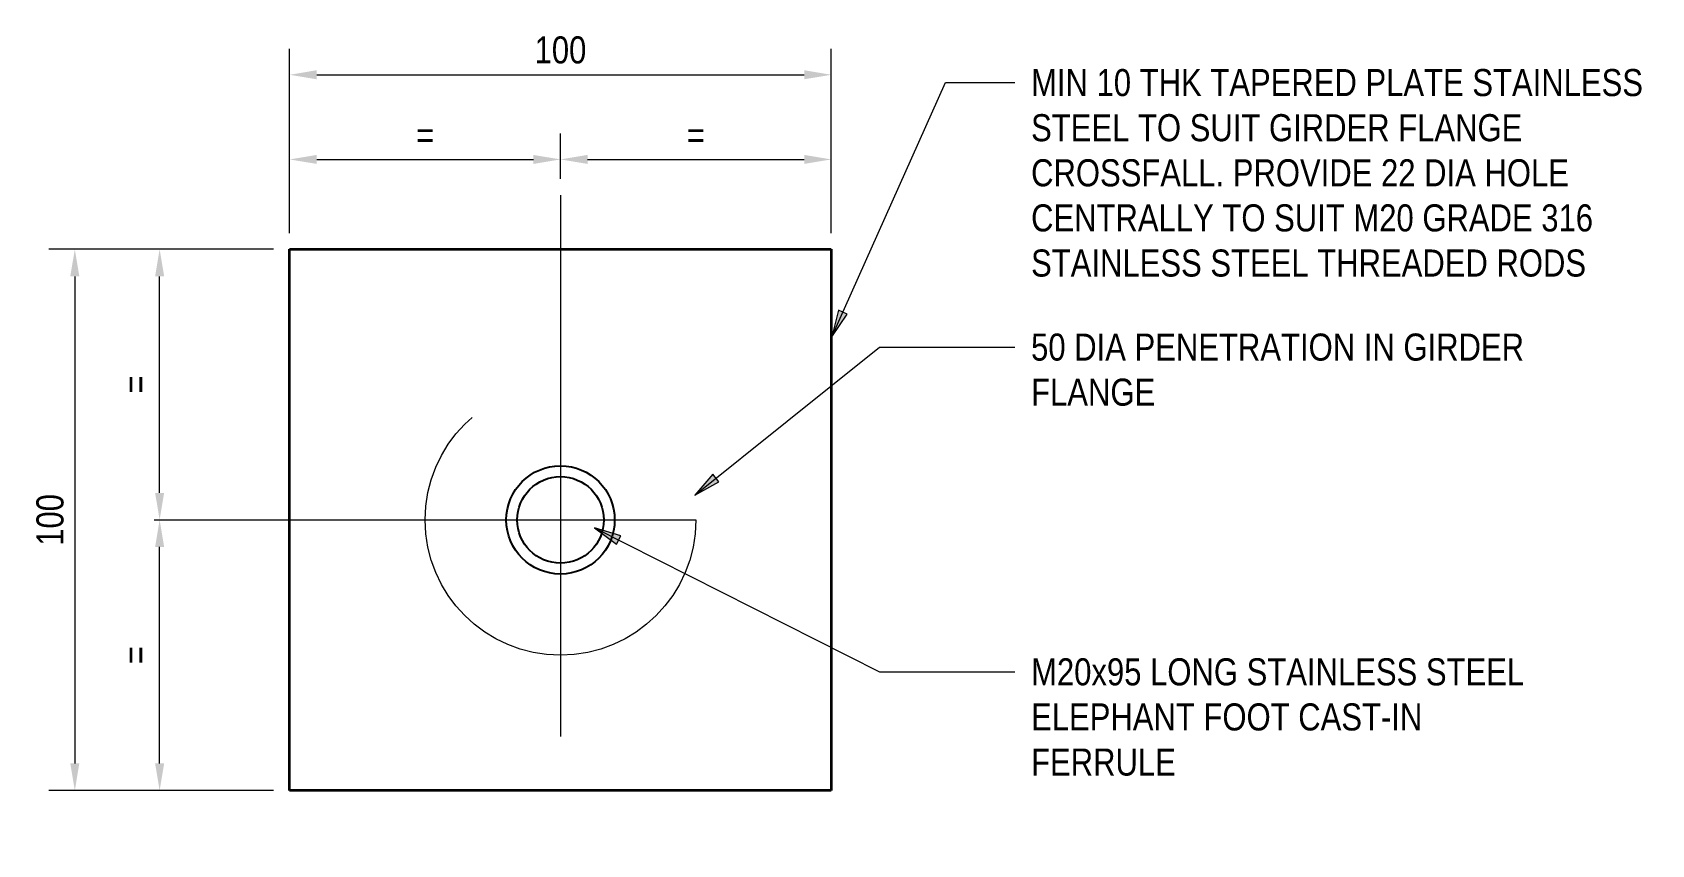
# Model space of a CAD drawing. Header units: metres. Extents: x 2 to 65, y 3 to 557.
# Drawn here: x 64.5325 to 64.8315, y 3.9669 to 4.1169 of the extents above.
import ezdxf

# ---------------------------------------------------------------- set-up
doc = ezdxf.new("R2010")
doc.units = ezdxf.units.M
doc.linetypes.add('JacobsCenter', pattern=[0.015, 0.009, -0.0015, 0.003, -0.0015])
doc.linetypes.add('JacobsDash', pattern=[0.0045, 0.003, -0.0015])
doc.layers.get('Defpoints').update_dxf_attribs({"color": 41})
for name, color, linetype, lineweight in [('A-ANNO-DIMS', 7, 'Continuous', 9), ('A-DETL', 7, 'Continuous', 13), ('G-ANNO-TEXT', 7, 'Continuous', 9)]:
    doc.layers.add(name, color=color, linetype=linetype, lineweight=lineweight)
doc.styles.add('Arial Narrow', font='ARIALN.TTF', dxfattribs={"height": 0.005})
doc.dimstyles.new('Dimension_Standard_T__mm_', dxfattribs={"dimscale": 0.3048, "dimtxt": 0.005117, "dimasz": 0.016404, "dimexe": 0.015748, "dimexo": 0.009843, "dimgap": 0.006562, "dimtad": 1, "dimdec": 0, "dimlfac": 1000, "dimzin": 0, "dimdsep": 46, "dimtxsty": 'Arial Narrow', "dimsah": 1, "dimcen": 0.09, "dimaunit": 1, "dimadec": 4, "dimazin": 0, "dimtfac": 1, "dimtdec": 4, "dimtix": 1, "dimtmove": 0, "dimatfit": 3, "dimfxl": 1, "dimtvp": 1, "dimtolj": 1, "dimtzin": 0, "dimlwd": 18, "dimlwe": 18, "dimarcsym": 2})

# ---------------------------------------------------------------- blocks, each defined once
blk = doc.blocks.new('DIMBLOCK29-DRG-2873253 - HANGER DETAILS FOR SUPPORTS TYPE 6 AND TYPE 7')
at = {"layer": 'A-ANNO-DIMS', "color": 0, "lineweight": 18, "transparency": 16777216}
for p, q in [((64.58, 4.07987), (64.58, 4.11391)), ((64.68, 4.07987), (64.68, 4.11391)), ((64.585, 4.10911), (64.675, 4.10911))]:
    blk.add_line(p, q, dxfattribs=at)
at = {"layer": 'A-ANNO-DIMS', "color": 0, "transparency": 16777216}
for points in [[(64.585, 4.10995), (64.585, 4.10828), (64.58, 4.10911)], [(64.675, 4.10995), (64.675, 4.10828), (64.68, 4.10911)]]:
    blk.add_solid(points, dxfattribs=at)
at = {"layer": 'Defpoints', "color": 0, "transparency": 16777216}
for p in [(64.68, 4.10911), (64.58, 4.07687), (64.68, 4.07687)]:
    blk.add_point(p, dxfattribs=at)
at = {"layer": 'A-ANNO-DIMS', "color": 0, "lineweight": 18, "transparency": 16777216, "insert": (64.63, 4.11367), "char_height": 0.005, "width": 0.0114039, "attachment_point": 5, "style": 'Arial Narrow'}
blk.add_mtext('\\A1;100', dxfattribs=at)
blk = doc.blocks.new('DIMBLOCK30-DRG-2873253 - HANGER DETAILS FOR SUPPORTS TYPE 6 AND TYPE 7')
at = {"layer": 'A-ANNO-DIMS', "color": 0, "lineweight": 18, "transparency": 16777216}
for p, q in [((64.58, 4.07987), (64.58, 4.09827)), ((64.63, 4.08987), (64.63, 4.09827)), ((64.585, 4.09347), (64.625, 4.09347))]:
    blk.add_line(p, q, dxfattribs=at)
at = {"layer": 'A-ANNO-DIMS', "color": 0, "transparency": 16777216}
for points in [[(64.585, 4.0943), (64.585, 4.09264), (64.58, 4.09347)], [(64.625, 4.0943), (64.625, 4.09264), (64.63, 4.09347)]]:
    blk.add_solid(points, dxfattribs=at)
at = {"layer": 'Defpoints', "color": 0, "transparency": 16777216}
for p in [(64.63, 4.09347), (64.63, 4.08687), (64.58, 4.07687)]:
    blk.add_point(p, dxfattribs=at)
at = {"layer": 'A-ANNO-DIMS', "color": 0, "lineweight": 18, "transparency": 16777216, "insert": (64.605, 4.09797), "char_height": 0.005, "width": 0.0039963, "attachment_point": 5, "style": 'Arial Narrow'}
blk.add_mtext('\\A1;=', dxfattribs=at)
blk = doc.blocks.new('DIMBLOCK31-DRG-2873253 - HANGER DETAILS FOR SUPPORTS TYPE 6 AND TYPE 7')
at = {"layer": 'A-ANNO-DIMS', "color": 0, "lineweight": 18, "transparency": 16777216}
for p, q in [((64.63, 4.08987), (64.63, 4.09827)), ((64.68, 4.07987), (64.68, 4.09827)), ((64.635, 4.09347), (64.675, 4.09347))]:
    blk.add_line(p, q, dxfattribs=at)
at = {"layer": 'A-ANNO-DIMS', "color": 0, "transparency": 16777216}
for points in [[(64.635, 4.0943), (64.635, 4.09264), (64.63, 4.09347)], [(64.675, 4.0943), (64.675, 4.09264), (64.68, 4.09347)]]:
    blk.add_solid(points, dxfattribs=at)
at = {"layer": 'Defpoints', "color": 0, "transparency": 16777216}
for p in [(64.68, 4.09347), (64.63, 4.08687), (64.68, 4.07687)]:
    blk.add_point(p, dxfattribs=at)
at = {"layer": 'A-ANNO-DIMS', "color": 0, "lineweight": 18, "transparency": 16777216, "insert": (64.655, 4.09797), "char_height": 0.005, "width": 0.0039963, "attachment_point": 5, "style": 'Arial Narrow'}
blk.add_mtext('\\A1;=', dxfattribs=at)
blk = doc.blocks.new('DIMBLOCK32-DRG-2873253 - HANGER DETAILS FOR SUPPORTS TYPE 6 AND TYPE 7')
at = {"layer": 'A-ANNO-DIMS', "color": 0, "lineweight": 18, "transparency": 16777216}
for p, q in [((64.55546, 4.02687), (64.5608, 4.02687)), ((64.556, 3.98187), (64.556, 4.02187)), ((64.577, 3.97687), (64.5512, 3.97687))]:
    blk.add_line(p, q, dxfattribs=at)
at = {"layer": 'A-ANNO-DIMS', "color": 0, "transparency": 16777216}
for points in [[(64.55516, 4.02187), (64.55683, 4.02187), (64.556, 4.02687)], [(64.55516, 3.98187), (64.55683, 3.98187), (64.556, 3.97687)]]:
    blk.add_solid(points, dxfattribs=at)
at = {"layer": 'Defpoints', "color": 0, "transparency": 16777216}
for p in [(64.55246, 4.02687), (64.556, 4.02687), (64.58, 3.97687)]:
    blk.add_point(p, dxfattribs=at)
at = {"layer": 'A-ANNO-DIMS', "color": 0, "lineweight": 18, "transparency": 16777216, "insert": (64.5515, 4.00187), "char_height": 0.005, "width": 0.0039963, "attachment_point": 5, "rotation": 90, "style": 'Arial Narrow'}
blk.add_mtext('\\A1;=', dxfattribs=at)
blk = doc.blocks.new('DIMBLOCK33-DRG-2873253 - HANGER DETAILS FOR SUPPORTS TYPE 6 AND TYPE 7')
at = {"layer": 'A-ANNO-DIMS', "color": 0, "lineweight": 18, "transparency": 16777216}
for p, q in [((64.577, 4.07687), (64.5512, 4.07687)), ((64.556, 4.03187), (64.556, 4.07187)), ((64.55546, 4.02687), (64.5608, 4.02687))]:
    blk.add_line(p, q, dxfattribs=at)
at = {"layer": 'A-ANNO-DIMS', "color": 0, "transparency": 16777216}
for points in [[(64.55516, 4.07187), (64.55683, 4.07187), (64.556, 4.07687)], [(64.55516, 4.03187), (64.55683, 4.03187), (64.556, 4.02687)]]:
    blk.add_solid(points, dxfattribs=at)
at = {"layer": 'Defpoints', "color": 0, "transparency": 16777216}
for p in [(64.556, 4.07687), (64.58, 4.07687), (64.55246, 4.02687)]:
    blk.add_point(p, dxfattribs=at)
at = {"layer": 'A-ANNO-DIMS', "color": 0, "lineweight": 18, "transparency": 16777216, "insert": (64.5515, 4.05187), "char_height": 0.005, "width": 0.0039963, "attachment_point": 5, "rotation": 90, "style": 'Arial Narrow'}
blk.add_mtext('\\A1;=', dxfattribs=at)
blk = doc.blocks.new('DIMBLOCK34-DRG-2873253 - HANGER DETAILS FOR SUPPORTS TYPE 6 AND TYPE 7')
at = {"layer": 'A-ANNO-DIMS', "color": 0, "lineweight": 18, "transparency": 16777216}
for p, q in [((64.577, 4.07687), (64.53554, 4.07687)), ((64.54034, 4.07187), (64.54034, 3.98187)), ((64.577, 3.97687), (64.53554, 3.97687))]:
    blk.add_line(p, q, dxfattribs=at)
at = {"layer": 'A-ANNO-DIMS', "color": 0, "transparency": 16777216}
for points in [[(64.5395, 4.07187), (64.54117, 4.07187), (64.54034, 4.07687)], [(64.5395, 3.98187), (64.54117, 3.98187), (64.54034, 3.97687)]]:
    blk.add_solid(points, dxfattribs=at)
at = {"layer": 'Defpoints', "color": 0, "transparency": 16777216}
for p in [(64.58, 4.07687), (64.54034, 3.97687), (64.58, 3.97687)]:
    blk.add_point(p, dxfattribs=at)
at = {"layer": 'A-ANNO-DIMS', "color": 0, "lineweight": 18, "transparency": 16777216, "insert": (64.53578, 4.02687), "char_height": 0.005, "width": 0.0114039, "attachment_point": 5, "rotation": 90, "style": 'Arial Narrow'}
blk.add_mtext('\\A1;100', dxfattribs=at)

msp = doc.modelspace()

# ---------------------------------------------------------------- hatches: boundary and pattern name
at = {"layer": 'G-ANNO-TEXT'}
for points in [[(64.6801, 4.06067), (64.68294, 4.06488), (64.68133, 4.0656)], [(64.6548, 4.03147), (64.65925, 4.03391), (64.65815, 4.03529)], [(64.6363, 4.02542), (64.64036, 4.02238), (64.64116, 4.02395)]]:
    msp.add_hatch(color=256, dxfattribs=at).paths.add_polyline_path(points)

# ---------------------------------------------------------------- linework, layer by layer
at = {"layer": 'A-DETL', "linetype": 'JacobsCenter', "lineweight": 18}
for p, q in [((64.63, 4.08687), (64.63, 3.96687)), ((64.555, 4.02687), (64.7, 4.02687))]:
    msp.add_line(p, q, dxfattribs=at)
at = {"layer": 'A-DETL', "lineweight": 35}
for p, q in [((64.58, 4.07687), (64.68, 4.07687)), ((64.58, 3.97687), (64.58, 4.07687)), ((64.68, 4.07687), (64.68, 3.97687)), ((64.68, 3.97687), (64.58, 3.97687))]:
    msp.add_line(p, q, dxfattribs=at)
at = {"layer": 'A-DETL', "linetype": 'JacobsDash'}
msp.add_circle((64.63, 4.02687), 0.025, dxfattribs=at)
at = {"layer": 'A-DETL', "lineweight": 25}
for radius in [0.01, 0.008]:
    msp.add_circle((64.63, 4.02687), radius, dxfattribs=at)
at = {"layer": 'G-ANNO-TEXT'}
for p, q in [((64.6801, 4.06067), (64.7011, 4.10767)), ((64.7011, 4.10767), (64.71389, 4.10767)), ((64.68133, 4.0656), (64.6801, 4.06067)), ((64.6801, 4.06067), (64.68294, 4.06488)), ((64.68294, 4.06488), (64.68133, 4.0656)), ((64.6548, 4.03147), (64.68888, 4.0588)), ((64.68888, 4.0588), (64.71389, 4.0588)), ((64.65815, 4.03529), (64.6548, 4.03147)), ((64.6548, 4.03147), (64.65925, 4.03391)), ((64.65925, 4.03391), (64.65815, 4.03529)), ((64.6363, 4.02542), (64.64036, 4.02238)), ((64.64116, 4.02395), (64.6363, 4.02542)), ((64.6363, 4.02542), (64.68888, 3.9988)), ((64.64036, 4.02238), (64.64116, 4.02395)), ((64.68888, 3.9988), (64.71389, 3.9988))]:
    msp.add_line(p, q, dxfattribs=at)

# ---------------------------------------------------------------- texts
at = {"layer": 'G-ANNO-TEXT', "char_height": 0.005, "attachment_point": 1, "style": 'Arial Narrow', "bg_fill": 3, "box_fill_scale": 1, "bg_fill_color": 256, "bg_fill_transparency": 0}
for s, insert in [('MIN 10 THK TAPERED PLATE STAINLESS ', (64.71689, 4.11017)), ('STEEL TO SUIT GIRDER FLANGE ', (64.71689, 4.10183)), ('CROSSFALL. PROVIDE 22 DIA HOLE ', (64.71689, 4.0935)), ('CENTRALLY TO SUIT M20 GRADE 316 ', (64.71689, 4.08517)), ('STAINLESS STEEL THREADED RODS', (64.71689, 4.07683)), ('50 DIA PENETRATION IN GIRDER ', (64.71689, 4.0613)), ('FLANGE ', (64.71689, 4.05297)), ('M20x95 LONG STAINLESS STEEL ', (64.71689, 4.0013)), ('ELEPHANT FOOT CAST-IN ', (64.71689, 3.99297)), ('FERRULE', (64.71689, 3.98463))]:
    msp.add_mtext(s, dxfattribs=dict(at, insert=insert))

# ---------------------------------------------------------------- dimensions: what is measured, and where the dimension line sits
at = {"layer": 'A-ANNO-DIMS', "lineweight": 18}
dim = msp.add_linear_dim(base=(64.68, 4.10911), p1=(64.58, 4.07687), p2=(64.68, 4.07687), dimstyle='Dimension_Standard_T__mm_', override={"dimpost": '<>', "dimfxl": 0.1}, dxfattribs=at)
dim.commit()
dim.dimension.update_dxf_attribs({"geometry": 'DIMBLOCK29-DRG-2873253 - HANGER DETAILS FOR SUPPORTS TYPE 6 AND TYPE 7', "text_midpoint": (64.63, 4.11367)})
for base, p1, p2, picture, middle in [((64.63, 4.09347), (64.58, 4.07687), (64.63, 4.08687), 'DIMBLOCK30-DRG-2873253 - HANGER DETAILS FOR SUPPORTS TYPE 6 AND TYPE 7', (64.605, 4.09797)), ((64.68, 4.09347), (64.63, 4.08687), (64.68, 4.07687), 'DIMBLOCK31-DRG-2873253 - HANGER DETAILS FOR SUPPORTS TYPE 6 AND TYPE 7', (64.655, 4.09797))]:
    dim = msp.add_linear_dim(base=base, p1=p1, p2=p2, text='=', dimstyle='Dimension_Standard_T__mm_', override={"dimpost": '<>', "dimfxl": 0.05099}, dxfattribs=at)
    dim.commit()
    dim.dimension.update_dxf_attribs({"geometry": picture, "text_midpoint": middle})
dim = msp.add_linear_dim(base=(64.54034, 3.97687), p1=(64.58, 4.07687), p2=(64.58, 3.97687), angle=90, dimstyle='Dimension_Standard_T__mm_', override={"dimpost": '<>', "dimfxl": 0.1}, dxfattribs=at)
dim.commit()
dim.dimension.update_dxf_attribs({"geometry": 'DIMBLOCK34-DRG-2873253 - HANGER DETAILS FOR SUPPORTS TYPE 6 AND TYPE 7', "text_midpoint": (64.53578, 4.02687)})
for base, p1, p2, picture, middle in [((64.556, 4.07687), (64.55246, 4.02687), (64.58, 4.07687), 'DIMBLOCK33-DRG-2873253 - HANGER DETAILS FOR SUPPORTS TYPE 6 AND TYPE 7', (64.5515, 4.05187)), ((64.556, 4.02687), (64.58, 3.97687), (64.55246, 4.02687), 'DIMBLOCK32-DRG-2873253 - HANGER DETAILS FOR SUPPORTS TYPE 6 AND TYPE 7', (64.5515, 4.00187))]:
    dim = msp.add_linear_dim(base=base, p1=p1, p2=p2, angle=90, text='=', dimstyle='Dimension_Standard_T__mm_', override={"dimpost": '<>', "dimfxl": 0.057081}, dxfattribs=at)
    dim.commit()
    dim.dimension.update_dxf_attribs({"geometry": picture, "text_midpoint": middle})

doc.saveas('drawing.dxf')
